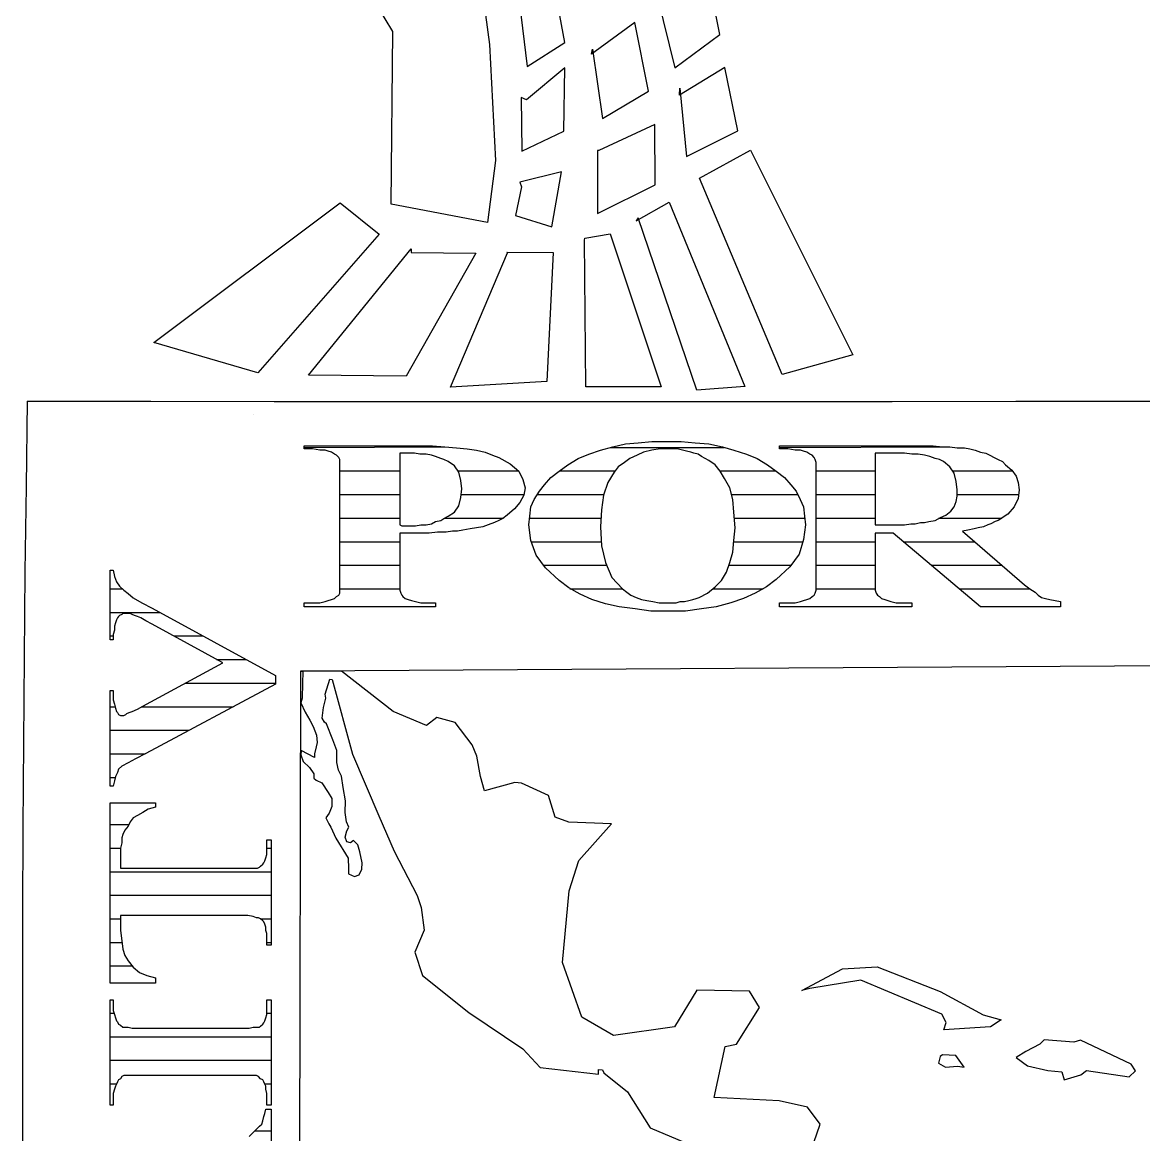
# Model space of a CAD drawing. Header units: millimetres. Extents: x -90 to 45, y 1085 to 1175.
# Drawn here: x 26.91 to 28.24, y 1156.205 to 1157.523 of the extents above; entities that cross this region are included whole.
import ezdxf

# ---------------------------------------------------------------- set-up
doc = ezdxf.new("R2010")
doc.units = ezdxf.units.MM
doc.linetypes.add('ACAD_ISO04W100', pattern=[30, 24, -3, 0, -3])
doc.layers.add('Eje', color=30, linetype='ACAD_ISO04W100')

msp = doc.modelspace()

# ---------------------------------------------------------------- linework, layer by layer
at = {"layer": 'Eje'}
for p, q in [((27.7371, 1157.5085), (27.7201, 1157.5932)), ((27.4529, 1157.5785), (27.464, 1157.4969)), ((27.5531, 1157.4991), (27.5386, 1157.5796)), ((27.6612, 1157.56), (27.6837, 1157.4693)), ((27.3493, 1157.5122), (27.3312, 1157.5422)), ((27.4996, 1157.5453), (27.5087, 1157.4707)), ((27.3474, 1157.3074), (27.3493, 1157.5122)), ((27.6361, 1157.5227), (27.585, 1157.4853)), ((27.6525, 1157.4416), (27.6361, 1157.5227)), ((27.5087, 1157.4707), (27.5531, 1157.4991)), ((27.6837, 1157.4693), (27.7371, 1157.5085)), ((27.464, 1157.4969), (27.471, 1157.3594)), ((27.585, 1157.4853), (27.5862, 1157.4913)), ((27.5862, 1157.4913), (27.5978, 1157.409)), ((27.5532, 1157.469), (27.5076, 1157.431)), ((27.5522, 1157.3939), (27.5532, 1157.469)), ((27.7432, 1157.4694), (27.6891, 1157.4368)), ((27.7584, 1157.3943), (27.7432, 1157.4694)), ((27.6891, 1157.4368), (27.6897, 1157.4452)), ((27.6897, 1157.4452), (27.6977, 1157.3641)), ((27.5016, 1157.434), (27.5023, 1157.3703)), ((27.5076, 1157.431), (27.5016, 1157.434)), ((27.5978, 1157.409), (27.6525, 1157.4416)), ((27.5023, 1157.3703), (27.5522, 1157.3939)), ((27.6598, 1157.4019), (27.5937, 1157.3711)), ((27.6605, 1157.3304), (27.6598, 1157.4019)), ((27.6977, 1157.3641), (27.7584, 1157.3943)), ((27.5919, 1157.3711), (27.592, 1157.2965)), ((27.5937, 1157.3711), (27.5919, 1157.3711)), ((27.7128, 1157.3383), (27.7734, 1157.3715)), ((27.7734, 1157.3715), (27.8948, 1157.1288)), ((27.471, 1157.3594), (27.4616, 1157.2856)), ((27.5492, 1157.3458), (27.5, 1157.3336)), ((27.538, 1157.2808), (27.5492, 1157.3458)), ((27.8112, 1157.1058), (27.7128, 1157.3383)), ((27.5018, 1157.3282), (27.4946, 1157.294)), ((27.5, 1157.3336), (27.5018, 1157.3282)), ((27.592, 1157.2965), (27.6605, 1157.3304)), ((27.0657, 1157.1434), (27.2866, 1157.3092)), ((27.2866, 1157.3092), (27.2866, 1157.3092)), ((27.2866, 1157.3092), (27.333, 1157.272)), ((27.4616, 1157.2856), (27.3474, 1157.3074)), ((27.6377, 1157.2876), (27.6768, 1157.3099)), ((27.6768, 1157.3099), (27.7668, 1157.0913)), ((27.4946, 1157.294), (27.538, 1157.2808)), ((27.6401, 1157.2912), (27.6377, 1157.2876)), ((27.7097, 1157.087), (27.6401, 1157.2912)), ((27.333, 1157.272), (27.189, 1157.1076)), ((27.5771, 1157.2671), (27.6071, 1157.2725)), ((27.6071, 1157.2725), (27.6676, 1157.0911)), ((27.5765, 1157.2647), (27.5771, 1157.2671)), ((27.578, 1157.0909), (27.5765, 1157.2647)), ((27.2491, 1157.1047), (27.3709, 1157.2546)), ((27.4478, 1157.2494), (27.3652, 1157.1037)), ((27.3709, 1157.2546), (27.3709, 1157.2504)), ((27.3709, 1157.2504), (27.4478, 1157.2494)), ((27.4175, 1157.0906), (27.4851, 1157.25)), ((27.4845, 1157.2506), (27.5392, 1157.2502)), ((27.4851, 1157.25), (27.4845, 1157.2506)), ((27.5392, 1157.2502), (27.5317, 1157.0974)), ((27.189, 1157.1076), (27.0657, 1157.1434)), ((27.8948, 1157.1288), (27.8112, 1157.1058)), ((27.3652, 1157.1037), (27.2491, 1157.1047)), ((27.5317, 1157.0974), (27.4175, 1157.0906)), ((27.6676, 1157.0911), (27.578, 1157.0909)), ((27.7668, 1157.0913), (27.7097, 1157.087)), ((27.1845, 1157.0578), (27.1845, 1157.0578)), ((27.2439, 1157.0173), (27.2439, 1157.0211)), ((27.2439, 1157.0211), (27.38, 1157.0211)), ((27.2439, 1157.0192), (27.4111, 1157.0198)), ((27.38, 1157.0211), (27.3962, 1157.0211)), ((27.3962, 1157.0211), (27.4111, 1157.0198)), ((27.4111, 1157.0198), (27.4249, 1157.0186)), ((27.5954, 1157.0161), (27.6103, 1157.0198)), ((27.6079, 1157.0192), (27.7424, 1157.0192)), ((27.6103, 1157.0198), (27.6253, 1157.0236)), ((27.6253, 1157.0236), (27.6403, 1157.0248)), ((27.6403, 1157.0248), (27.6565, 1157.0261)), ((27.6565, 1157.0261), (27.6727, 1157.0261)), ((27.6727, 1157.0261), (27.6914, 1157.0261)), ((27.6914, 1157.0261), (27.7077, 1157.0248)), ((27.7077, 1157.0248), (27.7239, 1157.0236)), ((27.7239, 1157.0236), (27.7401, 1157.0198)), ((27.7401, 1157.0198), (27.7538, 1157.0161)), ((27.8078, 1157.0173), (27.8078, 1157.0211)), ((27.8078, 1157.0211), (27.9526, 1157.0211)), ((27.8078, 1157.0192), (28.0012, 1157.0198)), ((27.9526, 1157.0211), (27.9663, 1157.0211)), ((27.9663, 1157.0211), (27.9788, 1157.0211)), ((27.9788, 1157.0211), (27.99, 1157.0211)), ((27.99, 1157.0211), (28.0012, 1157.0198)), ((28.0012, 1157.0198), (28.01, 1157.0198)), ((28.01, 1157.0198), (28.0187, 1157.0186)), ((27.2539, 1157.0173), (27.2439, 1157.0173)), ((27.2627, 1157.0161), (27.2539, 1157.0173)), ((27.2689, 1157.0161), (27.2627, 1157.0161)), ((27.2726, 1157.0148), (27.2689, 1157.0161)), ((27.2764, 1157.0136), (27.2726, 1157.0148)), ((27.2801, 1157.0111), (27.2764, 1157.0136)), ((27.2826, 1157.0098), (27.2801, 1157.0111)), ((27.2851, 1157.0073), (27.2826, 1157.0098)), ((27.2864, 1157.0049), (27.2851, 1157.0073)), ((27.3575, 1157.0123), (27.3575, 1156.9275)), ((27.3675, 1157.0123), (27.3575, 1157.0123)), ((27.375, 1157.0123), (27.3675, 1157.0123)), ((27.3812, 1157.0111), (27.375, 1157.0123)), ((27.3887, 1157.0111), (27.3812, 1157.0111)), ((27.3949, 1157.0098), (27.3887, 1157.0111)), ((27.3999, 1157.0086), (27.3949, 1157.0098)), ((27.4062, 1157.0061), (27.3999, 1157.0086)), ((27.4099, 1157.0049), (27.4062, 1157.0061)), ((27.4249, 1157.0186), (27.4374, 1157.0173)), ((27.4374, 1157.0173), (27.4486, 1157.0161)), ((27.4486, 1157.0161), (27.4586, 1157.0136)), ((27.4586, 1157.0136), (27.4673, 1157.0098)), ((27.4673, 1157.0098), (27.4748, 1157.0073)), ((27.4748, 1157.0073), (27.4885, 1156.9999)), ((27.5567, 1156.9986), (27.5692, 1157.0061)), ((27.5692, 1157.0061), (27.5816, 1157.0111)), ((27.5816, 1157.0111), (27.5954, 1157.0161)), ((27.6303, 1157.0061), (27.6241, 1157.0011)), ((27.639, 1157.0098), (27.6303, 1157.0061)), ((27.6465, 1157.0136), (27.639, 1157.0098)), ((27.6565, 1157.0161), (27.6465, 1157.0136)), ((27.6665, 1157.0173), (27.6565, 1157.0161)), ((27.6765, 1157.0173), (27.6665, 1157.0173)), ((27.6815, 1157.0173), (27.6765, 1157.0173)), ((27.6865, 1157.0173), (27.6815, 1157.0173)), ((27.6927, 1157.0161), (27.6865, 1157.0173)), ((27.6977, 1157.0148), (27.6927, 1157.0161)), ((27.7027, 1157.0136), (27.6977, 1157.0148)), ((27.7064, 1157.0123), (27.7027, 1157.0136)), ((27.7114, 1157.0111), (27.7064, 1157.0123)), ((27.7152, 1157.0086), (27.7114, 1157.0111)), ((27.7239, 1157.0036), (27.7152, 1157.0086)), ((27.7538, 1157.0161), (27.7688, 1157.0111)), ((27.7688, 1157.0111), (27.7813, 1157.0061)), ((27.7813, 1157.0061), (27.7938, 1156.9986)), ((27.8178, 1157.0173), (27.8078, 1157.0173)), ((27.8265, 1157.0161), (27.8178, 1157.0173)), ((27.8328, 1157.0161), (27.8265, 1157.0161)), ((27.8365, 1157.0148), (27.8328, 1157.0161)), ((27.8402, 1157.0136), (27.8365, 1157.0148)), ((27.844, 1157.0111), (27.8402, 1157.0136)), ((27.8465, 1157.0098), (27.844, 1157.0111)), ((27.849, 1157.0073), (27.8465, 1157.0098)), ((27.8502, 1157.0049), (27.849, 1157.0073)), ((27.9214, 1157.0123), (27.9214, 1156.9275)), ((27.9463, 1157.0123), (27.9214, 1157.0123)), ((27.9563, 1157.0123), (27.9463, 1157.0123)), ((27.965, 1157.0111), (27.9563, 1157.0123)), ((27.9725, 1157.0111), (27.965, 1157.0111)), ((27.98, 1157.0098), (27.9725, 1157.0111)), ((27.9862, 1157.0086), (27.98, 1157.0098)), ((27.9925, 1157.0061), (27.9862, 1157.0086)), ((27.9975, 1157.0049), (27.9925, 1157.0061)), ((28.0187, 1157.0186), (28.0274, 1157.0186)), ((28.0274, 1157.0186), (28.0337, 1157.0173)), ((28.0337, 1157.0173), (28.0399, 1157.0161)), ((28.0399, 1157.0161), (28.0461, 1157.0136)), ((28.0461, 1157.0136), (28.0524, 1157.0123)), ((28.0524, 1157.0123), (28.0574, 1157.0098)), ((28.0574, 1157.0098), (28.0624, 1157.0073)), ((28.0624, 1157.0073), (28.0674, 1157.0049)), ((27.2864, 1157.0011), (27.2864, 1157.0049)), ((27.2864, 1156.9949), (27.2864, 1157.0011)), ((27.2864, 1156.9874), (27.2864, 1156.9949)), ((27.4149, 1157.0024), (27.4099, 1157.0049)), ((27.4224, 1156.9974), (27.4149, 1157.0024)), ((27.4274, 1156.9899), (27.4224, 1156.9974)), ((27.4885, 1156.9999), (27.4985, 1156.9911)), ((27.5467, 1156.9911), (27.5567, 1156.9986)), ((27.6166, 1156.9961), (27.6116, 1156.9899)), ((27.6241, 1157.0011), (27.6166, 1156.9961)), ((27.7314, 1156.9986), (27.7239, 1157.0036)), ((27.7376, 1156.9911), (27.7314, 1156.9986)), ((27.7938, 1156.9986), (27.8037, 1156.9911)), ((27.8515, 1157.0011), (27.8502, 1157.0049)), ((27.8515, 1156.9949), (27.8515, 1157.0011)), ((27.8515, 1156.9874), (27.8515, 1156.9949)), ((28.0025, 1157.0024), (27.9975, 1157.0049)), ((28.01, 1156.9961), (28.0025, 1157.0024)), ((28.0149, 1156.9886), (28.01, 1156.9961)), ((28.0674, 1157.0049), (28.0723, 1157.0024)), ((28.0723, 1157.0024), (28.0761, 1156.9986)), ((28.0761, 1156.9986), (28.0836, 1156.9924)), ((28.0836, 1156.9924), (28.0886, 1156.9849)), ((27.2864, 1156.9913), (27.3575, 1156.9913)), ((27.2864, 1156.8638), (27.2864, 1156.9874)), ((27.4264, 1156.9913), (27.4983, 1156.9913)), ((27.4299, 1156.9799), (27.4274, 1156.9899)), ((27.4311, 1156.9699), (27.4299, 1156.9799)), ((27.4985, 1156.9911), (27.5035, 1156.9811)), ((27.5035, 1156.9811), (27.506, 1156.9712)), ((27.5292, 1156.9749), (27.5367, 1156.9836)), ((27.5367, 1156.9836), (27.5467, 1156.9911)), ((27.5469, 1156.9913), (27.6127, 1156.9913)), ((27.6116, 1156.9899), (27.6041, 1156.9774)), ((27.7375, 1156.9913), (27.8036, 1156.9913)), ((27.7426, 1156.9824), (27.7376, 1156.9911)), ((27.7488, 1156.9712), (27.7426, 1156.9824)), ((27.8037, 1156.9911), (27.8137, 1156.9836)), ((27.8137, 1156.9836), (27.8212, 1156.9749)), ((27.8515, 1156.9913), (27.9214, 1156.9913)), ((27.8515, 1156.8638), (27.8515, 1156.9874)), ((28.0132, 1156.9913), (28.0843, 1156.9913)), ((28.0174, 1156.9786), (28.0149, 1156.9886)), ((28.0886, 1156.9849), (28.0911, 1156.9774)), ((27.4299, 1156.9599), (27.4311, 1156.9699)), ((27.506, 1156.9712), (27.5047, 1156.9624)), ((27.5167, 1156.9574), (27.523, 1156.9674)), ((27.523, 1156.9674), (27.5292, 1156.9749)), ((27.6041, 1156.9774), (27.5991, 1156.9624)), ((27.7526, 1156.9574), (27.7488, 1156.9712)), ((27.8212, 1156.9749), (27.8275, 1156.9674)), ((27.8275, 1156.9674), (27.8324, 1156.9574)), ((28.0187, 1156.9687), (28.0174, 1156.9786)), ((28.0187, 1156.9612), (28.0187, 1156.9687)), ((28.0911, 1156.9774), (28.0923, 1156.9687)), ((28.0923, 1156.9687), (28.0911, 1156.9587)), ((27.2864, 1156.9633), (27.3575, 1156.9633)), ((27.4274, 1156.9499), (27.4299, 1156.9599)), ((27.4303, 1156.9633), (27.5049, 1156.9633)), ((27.4997, 1156.9537), (27.4935, 1156.9462)), ((27.5047, 1156.9624), (27.4997, 1156.9537)), ((27.513, 1156.9487), (27.5167, 1156.9574)), ((27.5204, 1156.9633), (27.5992, 1156.9633)), ((27.5991, 1156.9624), (27.5966, 1156.945)), ((27.751, 1156.9633), (27.8295, 1156.9633)), ((27.7538, 1156.9425), (27.7526, 1156.9574)), ((27.8324, 1156.9574), (27.8362, 1156.9487)), ((27.8515, 1156.9633), (27.9214, 1156.9633)), ((28.0149, 1156.9487), (28.0174, 1156.9549)), ((28.0174, 1156.9549), (28.0187, 1156.9612)), ((28.0187, 1156.9633), (28.0916, 1156.9633)), ((28.0911, 1156.9587), (28.0861, 1156.9487)), ((27.4149, 1156.9375), (27.4224, 1156.9425)), ((27.4224, 1156.9425), (27.4274, 1156.9499)), ((27.4935, 1156.9462), (27.4848, 1156.9387)), ((27.5118, 1156.9375), (27.513, 1156.9487)), ((27.5966, 1156.945), (27.5954, 1156.925)), ((27.7551, 1156.9237), (27.7538, 1156.9425)), ((27.8362, 1156.9487), (27.8374, 1156.9375)), ((28.005, 1156.9387), (28.0112, 1156.9437)), ((28.0112, 1156.9437), (28.0149, 1156.9487)), ((28.0786, 1156.94), (28.0674, 1156.9325)), ((28.0861, 1156.9487), (28.0786, 1156.94)), ((27.2864, 1156.9354), (27.3575, 1156.9354)), ((27.3575, 1156.9275), (27.36, 1156.9262)), ((27.36, 1156.9262), (27.3637, 1156.9262)), ((27.3637, 1156.9262), (27.3675, 1156.9262)), ((27.3675, 1156.9262), (27.37, 1156.9262)), ((27.37, 1156.9262), (27.3762, 1156.9262)), ((27.3762, 1156.9262), (27.3824, 1156.9275)), ((27.3824, 1156.9275), (27.3887, 1156.9275)), ((27.3887, 1156.9275), (27.3949, 1156.9287)), ((27.3949, 1156.9287), (27.3999, 1156.9312)), ((27.3999, 1156.9312), (27.4062, 1156.9325)), ((27.4062, 1156.9325), (27.4099, 1156.935)), ((27.4099, 1156.935), (27.4149, 1156.9375)), ((27.4105, 1156.9354), (27.4803, 1156.9354)), ((27.4623, 1156.9275), (27.4561, 1156.925)), ((27.4698, 1156.93), (27.4623, 1156.9275)), ((27.4748, 1156.9325), (27.4698, 1156.93)), ((27.4798, 1156.935), (27.4748, 1156.9325)), ((27.4848, 1156.9387), (27.4798, 1156.935)), ((27.5105, 1156.9275), (27.5118, 1156.9375)), ((27.513, 1156.9088), (27.5105, 1156.9275)), ((27.5115, 1156.9354), (27.596, 1156.9354)), ((27.7543, 1156.9354), (27.8377, 1156.9354)), ((27.8387, 1156.9275), (27.8362, 1156.91)), ((27.8374, 1156.9375), (27.8387, 1156.9275)), ((27.8515, 1156.9354), (27.9214, 1156.9354)), ((27.9214, 1156.9275), (27.9338, 1156.9275)), ((27.9338, 1156.9275), (27.9426, 1156.9275)), ((27.9426, 1156.9275), (27.9501, 1156.9275)), ((27.9501, 1156.9275), (27.9563, 1156.9275)), ((27.9563, 1156.9275), (27.9638, 1156.9287)), ((27.9638, 1156.9287), (27.9688, 1156.9287)), ((27.9688, 1156.9287), (27.975, 1156.93)), ((27.975, 1156.93), (27.98, 1156.93)), ((27.98, 1156.93), (27.985, 1156.9312)), ((27.985, 1156.9312), (27.9925, 1156.9325)), ((27.9925, 1156.9325), (27.9987, 1156.9362)), ((27.9966, 1156.9354), (28.0717, 1156.9354)), ((27.9987, 1156.9362), (28.005, 1156.9387)), ((28.0549, 1156.9275), (28.0499, 1156.925)), ((28.0586, 1156.9287), (28.0549, 1156.9275)), ((28.0636, 1156.9312), (28.0586, 1156.9287)), ((28.0674, 1156.9325), (28.0636, 1156.9312)), ((27.37, 1156.9175), (27.3575, 1156.9175)), ((27.3575, 1156.9175), (27.3575, 1156.8638)), ((27.3824, 1156.9175), (27.37, 1156.9175)), ((27.3924, 1156.9175), (27.3824, 1156.9175)), ((27.4024, 1156.9188), (27.3924, 1156.9175)), ((27.4124, 1156.9188), (27.4024, 1156.9188)), ((27.4199, 1156.92), (27.4124, 1156.9188)), ((27.4261, 1156.92), (27.4199, 1156.92)), ((27.4324, 1156.9212), (27.4261, 1156.92)), ((27.4411, 1156.9225), (27.4324, 1156.9212)), ((27.4486, 1156.9237), (27.4411, 1156.9225)), ((27.4561, 1156.925), (27.4486, 1156.9237)), ((27.5954, 1156.925), (27.5966, 1156.9025)), ((27.7538, 1156.9088), (27.7551, 1156.9237)), ((27.9426, 1156.9175), (27.9214, 1156.9175)), ((27.9214, 1156.9175), (27.9214, 1156.8638)), ((28.0461, 1156.8302), (27.9426, 1156.9175)), ((28.0312, 1156.9212), (28.0249, 1156.92)), ((28.0249, 1156.92), (28.0985, 1156.8564)), ((28.0387, 1156.9225), (28.0312, 1156.9212)), ((28.0436, 1156.9237), (28.0387, 1156.9225)), ((28.0499, 1156.925), (28.0436, 1156.9237)), ((27.2864, 1156.9074), (27.3575, 1156.9074)), ((27.5192, 1156.8913), (27.513, 1156.9088)), ((27.5135, 1156.9074), (27.5963, 1156.9074)), ((27.5966, 1156.9025), (27.6016, 1156.8826)), ((27.7526, 1156.895), (27.7538, 1156.9088)), ((27.7537, 1156.9074), (27.8355, 1156.9074)), ((27.8362, 1156.91), (27.8312, 1156.8925)), ((27.8515, 1156.9074), (27.9214, 1156.9074)), ((27.9545, 1156.9074), (28.0395, 1156.9074)), ((27.5305, 1156.8763), (27.5192, 1156.8913)), ((27.7488, 1156.8826), (27.7526, 1156.895)), ((27.8312, 1156.8925), (27.82, 1156.8776)), ((27.014, 1156.8735), (27.0177, 1156.8735)), ((27.014, 1156.7911), (27.014, 1156.8735)), ((27.0177, 1156.8735), (27.019, 1156.866)), ((27.2864, 1156.8795), (27.3575, 1156.8795)), ((27.5281, 1156.8795), (27.6029, 1156.8795)), ((27.5467, 1156.8614), (27.5305, 1156.8763)), ((27.6016, 1156.8826), (27.6091, 1156.8651)), ((27.7451, 1156.8713), (27.7488, 1156.8826)), ((27.7478, 1156.8795), (27.8214, 1156.8795)), ((27.82, 1156.8776), (27.8037, 1156.8626)), ((27.8515, 1156.8795), (27.9214, 1156.8795)), ((27.9876, 1156.8795), (28.0718, 1156.8795)), ((27.019, 1156.866), (27.0215, 1156.8598)), ((27.0215, 1156.8598), (27.0252, 1156.8548)), ((27.2864, 1156.8564), (27.2864, 1156.8638)), ((27.3575, 1156.8638), (27.3575, 1156.8564)), ((27.5579, 1156.8526), (27.5467, 1156.8614)), ((27.6091, 1156.8651), (27.6216, 1156.8514)), ((27.7314, 1156.8539), (27.7389, 1156.8614)), ((27.7389, 1156.8614), (27.7451, 1156.8713)), ((27.8037, 1156.8626), (27.7925, 1156.8539)), ((27.8515, 1156.8564), (27.8515, 1156.8638)), ((27.9214, 1156.8638), (27.9214, 1156.8564)), ((27.014, 1156.8516), (27.0284, 1156.8516)), ((27.0252, 1156.8548), (27.0302, 1156.8498)), ((27.0302, 1156.8498), (27.0352, 1156.846)), ((27.0352, 1156.846), (27.0414, 1156.841)), ((27.2851, 1156.8439), (27.2864, 1156.8464)), ((27.2864, 1156.8501), (27.2864, 1156.8564)), ((27.2864, 1156.8516), (27.3575, 1156.8516)), ((27.2864, 1156.8464), (27.2864, 1156.8501)), ((27.3575, 1156.8564), (27.3575, 1156.8501)), ((27.3575, 1156.8501), (27.3587, 1156.8464)), ((27.3587, 1156.8464), (27.36, 1156.8439)), ((27.5716, 1156.8451), (27.5579, 1156.8526)), ((27.5593, 1156.8516), (27.6213, 1156.8516)), ((27.6216, 1156.8514), (27.6266, 1156.8476)), ((27.6266, 1156.8476), (27.6315, 1156.8439)), ((27.7127, 1156.8414), (27.7226, 1156.8464)), ((27.7226, 1156.8464), (27.7314, 1156.8539)), ((27.7287, 1156.8516), (27.7883, 1156.8516)), ((27.7788, 1156.8464), (27.7651, 1156.8401)), ((27.7925, 1156.8539), (27.7788, 1156.8464)), ((27.849, 1156.8439), (27.8502, 1156.8464)), ((27.8502, 1156.8464), (27.8515, 1156.8501)), ((27.8515, 1156.8501), (27.8515, 1156.8564)), ((27.8515, 1156.8516), (27.9214, 1156.8516)), ((27.9214, 1156.8564), (27.9214, 1156.8501)), ((27.9214, 1156.8501), (27.9226, 1156.8464)), ((27.9226, 1156.8464), (27.9239, 1156.8439)), ((28.0208, 1156.8516), (28.1045, 1156.8516)), ((28.0985, 1156.8564), (28.1048, 1156.8514)), ((28.1048, 1156.8514), (28.111, 1156.8476)), ((28.111, 1156.8476), (28.1148, 1156.8439)), ((27.0414, 1156.841), (27.0514, 1156.8348)), ((27.0514, 1156.8348), (27.0639, 1156.8286)), ((27.2439, 1156.8302), (27.2439, 1156.8351)), ((27.2439, 1156.8351), (27.2539, 1156.8351)), ((27.2539, 1156.8351), (27.2627, 1156.8351)), ((27.2627, 1156.8351), (27.2689, 1156.8364)), ((27.2689, 1156.8364), (27.2726, 1156.8376)), ((27.2726, 1156.8376), (27.2764, 1156.8389)), ((27.2764, 1156.8389), (27.2801, 1156.8401)), ((27.2801, 1156.8401), (27.2826, 1156.8426)), ((27.2826, 1156.8426), (27.2851, 1156.8439)), ((27.36, 1156.8439), (27.3612, 1156.8426)), ((27.3612, 1156.8426), (27.3637, 1156.8401)), ((27.3637, 1156.8401), (27.3675, 1156.8389)), ((27.3675, 1156.8389), (27.3712, 1156.8376)), ((27.3712, 1156.8376), (27.3762, 1156.8364)), ((27.3762, 1156.8364), (27.3824, 1156.8351)), ((27.3824, 1156.8351), (27.3899, 1156.8351)), ((27.3899, 1156.8351), (27.3999, 1156.8351)), ((27.3999, 1156.8351), (27.3999, 1156.8302)), ((27.5854, 1156.8389), (27.5716, 1156.8451)), ((27.6016, 1156.8339), (27.5854, 1156.8389)), ((27.6178, 1156.8302), (27.6016, 1156.8339)), ((27.6315, 1156.8439), (27.6378, 1156.8414)), ((27.6378, 1156.8414), (27.644, 1156.8389)), ((27.644, 1156.8389), (27.6503, 1156.8376)), ((27.6503, 1156.8376), (27.6578, 1156.8364)), ((27.6578, 1156.8364), (27.6652, 1156.8351)), ((27.6652, 1156.8351), (27.674, 1156.8351)), ((27.674, 1156.8351), (27.6802, 1156.8351)), ((27.6802, 1156.8351), (27.6852, 1156.8351)), ((27.6852, 1156.8351), (27.6902, 1156.8364)), ((27.6902, 1156.8364), (27.6952, 1156.8364)), ((27.6952, 1156.8364), (27.7002, 1156.8376)), ((27.7002, 1156.8376), (27.7052, 1156.8389)), ((27.7052, 1156.8389), (27.7089, 1156.8401)), ((27.7089, 1156.8401), (27.7127, 1156.8414)), ((27.7501, 1156.8351), (27.7326, 1156.8302)), ((27.7651, 1156.8401), (27.7501, 1156.8351)), ((27.8078, 1156.8302), (27.8078, 1156.8351)), ((27.8078, 1156.8351), (27.8178, 1156.8351)), ((27.8178, 1156.8351), (27.8265, 1156.8351)), ((27.8265, 1156.8351), (27.8328, 1156.8364)), ((27.8328, 1156.8364), (27.8365, 1156.8376)), ((27.8365, 1156.8376), (27.8402, 1156.8389)), ((27.8402, 1156.8389), (27.844, 1156.8401)), ((27.844, 1156.8401), (27.8465, 1156.8426)), ((27.8465, 1156.8426), (27.849, 1156.8439)), ((27.9239, 1156.8439), (27.9263, 1156.8426)), ((27.9263, 1156.8426), (27.9288, 1156.8401)), ((27.9288, 1156.8401), (27.9326, 1156.8389)), ((27.9326, 1156.8389), (27.9363, 1156.8376)), ((27.9363, 1156.8376), (27.9401, 1156.8364)), ((27.9401, 1156.8364), (27.9463, 1156.8351)), ((27.9463, 1156.8351), (27.955, 1156.8351)), ((27.955, 1156.8351), (27.965, 1156.8351)), ((27.965, 1156.8351), (27.965, 1156.8302)), ((28.1148, 1156.8439), (28.1185, 1156.8414)), ((28.1185, 1156.8414), (28.1235, 1156.8401)), ((28.1235, 1156.8401), (28.1285, 1156.8389)), ((28.1285, 1156.8389), (28.1347, 1156.8376)), ((28.1347, 1156.8376), (28.141, 1156.8364)), ((28.141, 1156.8364), (28.141, 1156.8302)), ((27.014, 1156.8236), (27.0729, 1156.8236)), ((27.0252, 1156.8198), (27.024, 1156.8186)), ((27.0277, 1156.8211), (27.0252, 1156.8198)), ((27.0289, 1156.8223), (27.0277, 1156.8211)), ((27.0314, 1156.8223), (27.0289, 1156.8223)), ((27.0327, 1156.8223), (27.0314, 1156.8223)), ((27.0352, 1156.8223), (27.0327, 1156.8223)), ((27.0377, 1156.8223), (27.0352, 1156.8223)), ((27.0402, 1156.8211), (27.0377, 1156.8223)), ((27.0427, 1156.8198), (27.0402, 1156.8211)), ((27.0464, 1156.8186), (27.0427, 1156.8198)), ((27.0639, 1156.8286), (27.2099, 1156.7487)), ((27.3999, 1156.8302), (27.2439, 1156.8302)), ((27.6365, 1156.8277), (27.6178, 1156.8302)), ((27.6553, 1156.8252), (27.6365, 1156.8277)), ((27.6765, 1156.8252), (27.6553, 1156.8252)), ((27.6964, 1156.8252), (27.6765, 1156.8252)), ((27.7152, 1156.8277), (27.6964, 1156.8252)), ((27.7326, 1156.8302), (27.7152, 1156.8277)), ((27.965, 1156.8302), (27.8078, 1156.8302)), ((28.141, 1156.8302), (28.0461, 1156.8302)), ((27.0202, 1156.8111), (27.019, 1156.8074)), ((27.019, 1156.8074), (27.019, 1156.8024)), ((27.0215, 1156.8148), (27.0202, 1156.8111)), ((27.0227, 1156.8173), (27.0215, 1156.8148)), ((27.024, 1156.8186), (27.0227, 1156.8173)), ((27.0502, 1156.8173), (27.0464, 1156.8186)), ((27.0564, 1156.8136), (27.0502, 1156.8173)), ((27.0639, 1156.8098), (27.0564, 1156.8136)), ((27.1475, 1156.7637), (27.0639, 1156.8098)), ((27.014, 1156.7957), (27.0177, 1156.7957)), ((27.019, 1156.8024), (27.0177, 1156.7974)), ((27.0177, 1156.7974), (27.0177, 1156.7911)), ((27.0896, 1156.7957), (27.124, 1156.7957)), ((27.0177, 1156.7911), (27.014, 1156.7911)), ((27.1402, 1156.7677), (27.1751, 1156.7677)), ((27.0527, 1156.7125), (27.1475, 1156.7637)), ((27.2399, 1156.7538), (27.2366, 1155.4225)), ((28.9607, 1156.7643), (27.2399, 1156.7538)), ((27.24, 1156.7541), (27.2424, 1156.7541)), ((27.2883, 1156.7541), (27.24, 1156.7541)), ((27.2424, 1156.7534), (27.2422, 1156.7393)), ((27.2424, 1156.7541), (27.2423, 1156.7538)), ((27.2423, 1156.7538), (27.2424, 1156.7534)), ((27.3495, 1156.7062), (27.2883, 1156.7541)), ((27.1032, 1156.7398), (27.2099, 1156.7398)), ((27.2099, 1156.7487), (27.2099, 1156.7387)), ((27.2691, 1156.7265), (27.2745, 1156.7443)), ((27.2745, 1156.7443), (27.2774, 1156.744)), ((27.2774, 1156.744), (27.3012, 1156.6556)), ((27.014, 1156.6177), (27.014, 1156.7312)), ((27.014, 1156.7312), (27.0177, 1156.7312)), ((27.0177, 1156.7312), (27.0177, 1156.7262)), ((27.0177, 1156.7262), (27.0177, 1156.72)), ((27.2099, 1156.7387), (27.0564, 1156.6564)), ((27.2422, 1156.7393), (27.2416, 1156.722)), ((27.2699, 1156.7218), (27.2691, 1156.7265)), ((27.0177, 1156.72), (27.019, 1156.715)), ((27.019, 1156.715), (27.0202, 1156.71)), ((27.2416, 1156.722), (27.2402, 1156.7165)), ((27.2402, 1156.7165), (27.2451, 1156.7052)), ((27.267, 1156.7109), (27.2699, 1156.7218)), ((27.014, 1156.7118), (27.0198, 1156.7118)), ((27.0202, 1156.71), (27.0215, 1156.7063)), ((27.0215, 1156.7063), (27.0227, 1156.705)), ((27.0227, 1156.705), (27.024, 1156.7025)), ((27.024, 1156.7025), (27.0264, 1156.7013)), ((27.0264, 1156.7013), (27.0277, 1156.7013)), ((27.0277, 1156.7013), (27.0289, 1156.7013)), ((27.0289, 1156.7013), (27.0302, 1156.7013)), ((27.0302, 1156.7013), (27.0327, 1156.7025)), ((27.0327, 1156.7025), (27.0339, 1156.7038)), ((27.0339, 1156.7038), (27.0364, 1156.705)), ((27.0364, 1156.705), (27.0402, 1156.7063)), ((27.0402, 1156.7063), (27.0464, 1156.7088)), ((27.0464, 1156.7088), (27.0527, 1156.7125)), ((27.0514, 1156.7118), (27.1598, 1156.7118)), ((27.2451, 1156.7052), (27.2508, 1156.6959)), ((27.2655, 1156.6983), (27.267, 1156.7109)), ((27.3893, 1156.6894), (27.3495, 1156.7062)), ((27.2508, 1156.6959), (27.2549, 1156.6883)), ((27.2549, 1156.6883), (27.2588, 1156.6782)), ((27.2681, 1156.6933), (27.2655, 1156.6983)), ((27.2704, 1156.6914), (27.2681, 1156.6933)), ((27.2781, 1156.6726), (27.2704, 1156.6914)), ((27.4015, 1156.6992), (27.3893, 1156.6894)), ((27.423, 1156.6929), (27.4015, 1156.6992)), ((27.4435, 1156.6668), (27.423, 1156.6929)), ((27.014, 1156.6839), (27.1077, 1156.6839)), ((27.2588, 1156.6782), (27.2594, 1156.6694)), ((27.2404, 1156.66), (27.2403, 1156.6549)), ((27.2562, 1156.6517), (27.2404, 1156.66)), ((27.2584, 1156.6641), (27.2563, 1156.656)), ((27.2594, 1156.6694), (27.2584, 1156.6641)), ((27.2827, 1156.6601), (27.2781, 1156.6726)), ((27.283, 1156.6457), (27.2827, 1156.6601)), ((27.4488, 1156.6532), (27.4435, 1156.6668)), ((27.014, 1156.656), (27.0556, 1156.656)), ((27.0439, 1156.6501), (27.0352, 1156.6451)), ((27.0564, 1156.6564), (27.0439, 1156.6501)), ((27.2403, 1156.6549), (27.2428, 1156.6467)), ((27.2428, 1156.6467), (27.2502, 1156.6396)), ((27.2563, 1156.6541), (27.2562, 1156.6517)), ((27.2563, 1156.656), (27.2563, 1156.6541)), ((27.3012, 1156.6556), (27.3325, 1156.5823)), ((27.4531, 1156.6291), (27.4488, 1156.6532)), ((27.0227, 1156.6339), (27.0202, 1156.6289)), ((27.024, 1156.6376), (27.0227, 1156.6339)), ((27.0277, 1156.6414), (27.024, 1156.6376)), ((27.0352, 1156.6451), (27.0277, 1156.6414)), ((27.2502, 1156.6396), (27.2556, 1156.6322)), ((27.2848, 1156.6367), (27.283, 1156.6457)), ((27.2882, 1156.6293), (27.2848, 1156.6367)), ((27.014, 1156.628), (27.0198, 1156.628)), ((27.019, 1156.6239), (27.0177, 1156.6177)), ((27.0202, 1156.6289), (27.019, 1156.6239)), ((27.2556, 1156.6322), (27.2554, 1156.6273)), ((27.2554, 1156.6273), (27.2584, 1156.6249)), ((27.2584, 1156.6249), (27.2649, 1156.6215)), ((27.2649, 1156.6215), (27.2724, 1156.6102)), ((27.2903, 1156.616), (27.2882, 1156.6293)), ((27.4581, 1156.6119), (27.4531, 1156.6291)), ((27.4938, 1156.622), (27.4581, 1156.6119)), ((27.5019, 1156.6213), (27.4938, 1156.622)), ((27.5337, 1156.6065), (27.5019, 1156.6213)), ((27.0177, 1156.6177), (27.014, 1156.6177)), ((27.2724, 1156.6102), (27.2767, 1156.6029)), ((27.2931, 1156.6001), (27.2903, 1156.616)), ((27.5416, 1156.5808), (27.5337, 1156.6065)), ((27.014, 1156.5977), (27.0676, 1156.5977)), ((27.014, 1156.3843), (27.014, 1156.5977)), ((27.0676, 1156.5977), (27.0676, 1156.5927)), ((27.2767, 1156.5937), (27.2737, 1156.5858)), ((27.2767, 1156.6029), (27.2767, 1156.5937)), ((27.2926, 1156.5865), (27.2931, 1156.6001)), ((27.0414, 1156.5802), (27.0377, 1156.5753)), ((27.0464, 1156.5827), (27.0414, 1156.5802)), ((27.0527, 1156.5865), (27.0464, 1156.5827)), ((27.0589, 1156.5902), (27.0527, 1156.5865)), ((27.0676, 1156.5927), (27.0589, 1156.5902)), ((27.2737, 1156.5858), (27.2699, 1156.5799)), ((27.2699, 1156.5799), (27.2734, 1156.5728)), ((27.2944, 1156.5755), (27.2926, 1156.5865)), ((27.3325, 1156.5823), (27.3509, 1156.5404)), ((27.558, 1156.5751), (27.5416, 1156.5808)), ((27.014, 1156.5721), (27.0361, 1156.5721)), ((27.0352, 1156.5703), (27.0314, 1156.5653)), ((27.0377, 1156.5753), (27.0352, 1156.5703)), ((27.2734, 1156.5728), (27.2755, 1156.5691)), ((27.2755, 1156.5691), (27.2816, 1156.5559)), ((27.2969, 1156.5692), (27.2944, 1156.5755)), ((27.2948, 1156.5648), (27.2969, 1156.5692)), ((27.6086, 1156.5728), (27.558, 1156.5751)), ((27.5697, 1156.5295), (27.6086, 1156.5728)), ((27.0289, 1156.5603), (27.0277, 1156.5565)), ((27.0277, 1156.5565), (27.0277, 1156.5503)), ((27.0314, 1156.5653), (27.0289, 1156.5603)), ((27.1999, 1156.5453), (27.1999, 1156.554)), ((27.1999, 1156.554), (27.2049, 1156.554)), ((27.2049, 1156.554), (27.2049, 1156.4293)), ((27.2816, 1156.5559), (27.2964, 1156.5322)), ((27.2927, 1156.5571), (27.2948, 1156.5648)), ((27.2945, 1156.5515), (27.2927, 1156.5571)), ((27.3027, 1156.5533), (27.2992, 1156.5504)), ((27.3077, 1156.5482), (27.3027, 1156.5533)), ((27.014, 1156.5442), (27.0264, 1156.5442)), ((27.0277, 1156.5503), (27.0264, 1156.5441)), ((27.0264, 1156.5441), (27.0264, 1156.5366)), ((27.1999, 1156.5403), (27.1999, 1156.5453)), ((27.1999, 1156.5442), (27.2049, 1156.5442)), ((27.1999, 1156.5366), (27.1999, 1156.5403)), ((27.2992, 1156.5504), (27.2945, 1156.5515)), ((27.3101, 1156.5398), (27.3077, 1156.5482)), ((27.3509, 1156.5404), (27.378, 1156.4882)), ((27.0264, 1156.5366), (27.0264, 1156.5204)), ((27.1962, 1156.5266), (27.1974, 1156.5291)), ((27.1974, 1156.5291), (27.1986, 1156.5328)), ((27.1986, 1156.5328), (27.1999, 1156.5366)), ((27.2964, 1156.5322), (27.2968, 1156.52)), ((27.3128, 1156.5267), (27.3101, 1156.5398)), ((27.3126, 1156.5192), (27.3128, 1156.5267)), ((27.5584, 1156.4934), (27.5697, 1156.5295)), ((27.014, 1156.5162), (27.2049, 1156.5162)), ((27.0264, 1156.5204), (27.1712, 1156.5204)), ((27.1712, 1156.5204), (27.1787, 1156.5204)), ((27.1787, 1156.5204), (27.1837, 1156.5204)), ((27.1837, 1156.5204), (27.1887, 1156.5204)), ((27.1887, 1156.5204), (27.1912, 1156.5216)), ((27.1912, 1156.5216), (27.1924, 1156.5228)), ((27.1924, 1156.5228), (27.1949, 1156.5253)), ((27.1949, 1156.5253), (27.1962, 1156.5266)), ((27.2968, 1156.52), (27.2968, 1156.5136)), ((27.2968, 1156.5136), (27.3038, 1156.5105)), ((27.3092, 1156.5125), (27.3126, 1156.5192)), ((27.3038, 1156.5105), (27.3092, 1156.5125)), ((27.014, 1156.4883), (27.2049, 1156.4883)), ((27.378, 1156.4882), (27.3828, 1156.4738)), ((27.5506, 1156.4086), (27.5584, 1156.4934)), ((27.3828, 1156.4738), (27.3864, 1156.4469)), ((27.014, 1156.4604), (27.0264, 1156.4604)), ((27.1712, 1156.4642), (27.0264, 1156.4642)), ((27.0264, 1156.4642), (27.0264, 1156.4467)), ((27.1774, 1156.4642), (27.1712, 1156.4642)), ((27.1837, 1156.463), (27.1774, 1156.4642)), ((27.1874, 1156.4617), (27.1837, 1156.463)), ((27.1899, 1156.4617), (27.1874, 1156.4617)), ((27.1924, 1156.4605), (27.1899, 1156.4617)), ((27.1949, 1156.458), (27.1924, 1156.4605)), ((27.1925, 1156.4604), (27.2049, 1156.4604)), ((27.1962, 1156.4567), (27.1949, 1156.458)), ((27.1974, 1156.4542), (27.1962, 1156.4567)), ((27.1986, 1156.4505), (27.1974, 1156.4542)), ((27.1986, 1156.4467), (27.1986, 1156.4505)), ((27.3864, 1156.4469), (27.3755, 1156.4207)), ((27.0264, 1156.4467), (27.0277, 1156.4343)), ((27.0277, 1156.4343), (27.0289, 1156.4243)), ((27.1999, 1156.443), (27.1986, 1156.4467)), ((27.1999, 1156.4367), (27.1999, 1156.443)), ((27.1999, 1156.4293), (27.1999, 1156.4367)), ((27.014, 1156.4324), (27.0279, 1156.4324)), ((27.0289, 1156.4243), (27.0314, 1156.4168)), ((27.1999, 1156.4324), (27.2049, 1156.4324)), ((27.2049, 1156.4293), (27.1999, 1156.4293)), ((27.3755, 1156.4207), (27.3845, 1156.3931)), ((27.0314, 1156.4168), (27.0352, 1156.4105)), ((27.0352, 1156.4105), (27.0414, 1156.4031)), ((27.5735, 1156.3437), (27.5506, 1156.4086)), ((27.014, 1156.4045), (27.0402, 1156.4045)), ((27.0414, 1156.4031), (27.0489, 1156.3968)), ((27.0489, 1156.3968), (27.0576, 1156.3931)), ((27.8342, 1156.3755), (27.8827, 1156.4011)), ((27.8827, 1156.4011), (27.9238, 1156.4035)), ((27.9238, 1156.4035), (27.9986, 1156.3742)), ((27.0676, 1156.3843), (27.014, 1156.3843)), ((27.0576, 1156.3931), (27.0676, 1156.3906)), ((27.0676, 1156.3906), (27.0676, 1156.3843)), ((27.3845, 1156.3931), (27.4395, 1156.3494)), ((27.9045, 1156.3877), (27.8439, 1156.3776)), ((28.0003, 1156.3472), (27.9045, 1156.3877)), ((27.7099, 1156.3758), (27.6832, 1156.3322)), ((27.7723, 1156.3746), (27.7099, 1156.3758)), ((27.7843, 1156.3552), (27.7723, 1156.3746)), ((27.8439, 1156.3776), (27.8342, 1156.3755)), ((27.9986, 1156.3742), (28.0493, 1156.3467)), ((27.014, 1156.2396), (27.014, 1156.3644)), ((27.014, 1156.3644), (27.0177, 1156.3644)), ((27.0177, 1156.3644), (27.0177, 1156.3569)), ((27.0177, 1156.3569), (27.0177, 1156.3519)), ((27.1999, 1156.3644), (27.2049, 1156.3644)), ((27.1999, 1156.3569), (27.1999, 1156.3644)), ((27.1999, 1156.3519), (27.1999, 1156.3569)), ((27.2049, 1156.3644), (27.2049, 1156.2396)), ((27.7569, 1156.3118), (27.7843, 1156.3552)), ((27.014, 1156.3486), (27.0185, 1156.3486)), ((27.0177, 1156.3519), (27.019, 1156.3469)), ((27.019, 1156.3469), (27.0202, 1156.3432)), ((27.0202, 1156.3432), (27.0215, 1156.3394)), ((27.1974, 1156.3394), (27.1986, 1156.3432)), ((27.1986, 1156.3432), (27.1999, 1156.3469)), ((27.1999, 1156.3469), (27.1999, 1156.3519)), ((27.1999, 1156.3486), (27.2049, 1156.3486)), ((27.4395, 1156.3494), (27.5035, 1156.3064)), ((27.6109, 1156.3219), (27.5735, 1156.3437)), ((28.0057, 1156.3374), (28.0003, 1156.3472)), ((28.0493, 1156.3467), (28.0706, 1156.3408)), ((28.0706, 1156.3408), (28.0582, 1156.3323)), ((27.0215, 1156.3394), (27.0227, 1156.3382)), ((27.0227, 1156.3382), (27.024, 1156.3357)), ((27.024, 1156.3357), (27.0264, 1156.3344)), ((27.0264, 1156.3344), (27.0289, 1156.3319)), ((27.0289, 1156.3319), (27.0314, 1156.3319)), ((27.0314, 1156.3319), (27.0352, 1156.3319)), ((27.0352, 1156.3319), (27.0402, 1156.3307)), ((27.0402, 1156.3307), (27.0477, 1156.3307)), ((27.0477, 1156.3307), (27.1712, 1156.3307)), ((27.1712, 1156.3307), (27.1787, 1156.3307)), ((27.1787, 1156.3307), (27.1837, 1156.3319)), ((27.1837, 1156.3319), (27.1887, 1156.3319)), ((27.1887, 1156.3319), (27.1912, 1156.3319)), ((27.1912, 1156.3319), (27.1924, 1156.3332)), ((27.1924, 1156.3332), (27.1949, 1156.3357)), ((27.1949, 1156.3357), (27.1962, 1156.3369)), ((27.1962, 1156.3369), (27.1974, 1156.3394)), ((27.6832, 1156.3322), (27.6109, 1156.3219)), ((28.0027, 1156.3287), (28.0057, 1156.3374)), ((28.0582, 1156.3323), (28.0027, 1156.3287)), ((27.014, 1156.3206), (27.2049, 1156.3206)), ((28.1219, 1156.317), (28.1166, 1156.3117)), ((28.157, 1156.3142), (28.1219, 1156.317)), ((28.1648, 1156.3166), (28.157, 1156.3142)), ((28.2249, 1156.2882), (28.1648, 1156.3166)), ((27.5035, 1156.3064), (27.5238, 1156.2841)), ((27.7304, 1156.2487), (27.7434, 1156.3089)), ((27.7434, 1156.3089), (27.7569, 1156.3118)), ((28.1001, 1156.3032), (28.0886, 1156.2959)), ((28.1166, 1156.3117), (28.1001, 1156.3032)), ((27.014, 1156.2927), (27.2049, 1156.2927)), ((27.9983, 1156.2973), (27.9966, 1156.2893)), ((27.9966, 1156.2893), (28.0049, 1156.2846)), ((28.0013, 1156.2991), (27.9983, 1156.2973)), ((28.017, 1156.2982), (28.0013, 1156.2991)), ((28.0269, 1156.2845), (28.017, 1156.2982)), ((28.0886, 1156.2959), (28.102, 1156.286)), ((28.23, 1156.2802), (28.2249, 1156.2882)), ((27.0302, 1156.2745), (27.0277, 1156.2733)), ((27.0339, 1156.2745), (27.0302, 1156.2745)), ((27.0402, 1156.2745), (27.0339, 1156.2745)), ((27.0477, 1156.2745), (27.0402, 1156.2745)), ((27.1712, 1156.2745), (27.0477, 1156.2745)), ((27.1774, 1156.2745), (27.1712, 1156.2745)), ((27.1837, 1156.2745), (27.1774, 1156.2745)), ((27.1874, 1156.2745), (27.1837, 1156.2745)), ((27.1899, 1156.2733), (27.1874, 1156.2745)), ((27.5238, 1156.2841), (27.5933, 1156.2763)), ((27.5933, 1156.2763), (27.5932, 1156.2819)), ((27.5932, 1156.2819), (27.5981, 1156.2815)), ((27.5981, 1156.2815), (27.5993, 1156.2779)), ((27.5993, 1156.2779), (27.6275, 1156.2552)), ((28.0049, 1156.2846), (28.0188, 1156.2858)), ((28.0188, 1156.2858), (28.0269, 1156.2845)), ((28.102, 1156.286), (28.1263, 1156.2805)), ((28.1263, 1156.2805), (28.1427, 1156.279)), ((28.1427, 1156.279), (28.1453, 1156.2695)), ((28.1453, 1156.2695), (28.1651, 1156.2753)), ((28.1651, 1156.2753), (28.1721, 1156.2805)), ((28.1721, 1156.2805), (28.2224, 1156.2729)), ((28.2224, 1156.2729), (28.23, 1156.2802)), ((27.014, 1156.2648), (27.0216, 1156.2648)), ((27.0202, 1156.2621), (27.019, 1156.2583)), ((27.0215, 1156.2645), (27.0202, 1156.2621)), ((27.0227, 1156.267), (27.0215, 1156.2645)), ((27.024, 1156.2695), (27.0227, 1156.267)), ((27.0264, 1156.2708), (27.024, 1156.2695)), ((27.0277, 1156.2733), (27.0264, 1156.2708)), ((27.1924, 1156.2708), (27.1899, 1156.2733)), ((27.1949, 1156.2695), (27.1924, 1156.2708)), ((27.1962, 1156.267), (27.1949, 1156.2695)), ((27.1974, 1156.2645), (27.1962, 1156.267)), ((27.1973, 1156.2648), (27.2049, 1156.2648)), ((27.1986, 1156.2621), (27.1974, 1156.2645)), ((27.1986, 1156.2583), (27.1986, 1156.2621)), ((27.019, 1156.2583), (27.0177, 1156.2533)), ((27.0177, 1156.2533), (27.0177, 1156.2483)), ((27.0177, 1156.2483), (27.0177, 1156.2396)), ((27.1999, 1156.2533), (27.1986, 1156.2583)), ((27.1999, 1156.2483), (27.1999, 1156.2533)), ((27.1999, 1156.2396), (27.1999, 1156.2483)), ((27.6275, 1156.2552), (27.6543, 1156.2126)), ((27.8076, 1156.2447), (27.7304, 1156.2487)), ((27.0177, 1156.2396), (27.014, 1156.2396)), ((27.1974, 1156.2296), (27.1986, 1156.2346)), ((27.1986, 1156.2346), (27.2049, 1156.2346)), ((27.2049, 1156.2396), (27.1999, 1156.2396)), ((27.2049, 1156.2346), (27.2049, 1156.161)), ((27.8412, 1156.2373), (27.8076, 1156.2447)), ((27.8559, 1156.2169), (27.8412, 1156.2373)), ((27.1937, 1156.2171), (27.1949, 1156.2209)), ((27.1949, 1156.2209), (27.1962, 1156.2259)), ((27.1962, 1156.2259), (27.1974, 1156.2296)), ((27.1837, 1156.2071), (27.1887, 1156.2121)), ((27.1854, 1156.2089), (27.2049, 1156.2089)), ((27.1887, 1156.2121), (27.1912, 1156.2146)), ((27.1912, 1156.2146), (27.1937, 1156.2171)), ((27.6543, 1156.2126), (27.7202, 1156.185)), ((27.8368, 1156.1615), (27.8559, 1156.2169)), ((27.1787, 1156.2022), (27.1837, 1156.2071))]:
    msp.add_line(p, q, dxfattribs=at)
for centre, radius, start, end in [((76.4436, 1156.3258), 49.5337, 179.13451, 181.00728), ((27.5736, 1947.0094), 789.9357, 269.9522688, 270.1223485)]:
    msp.add_arc(centre, radius, start, end, dxfattribs=at)

doc.saveas('drawing.dxf')
